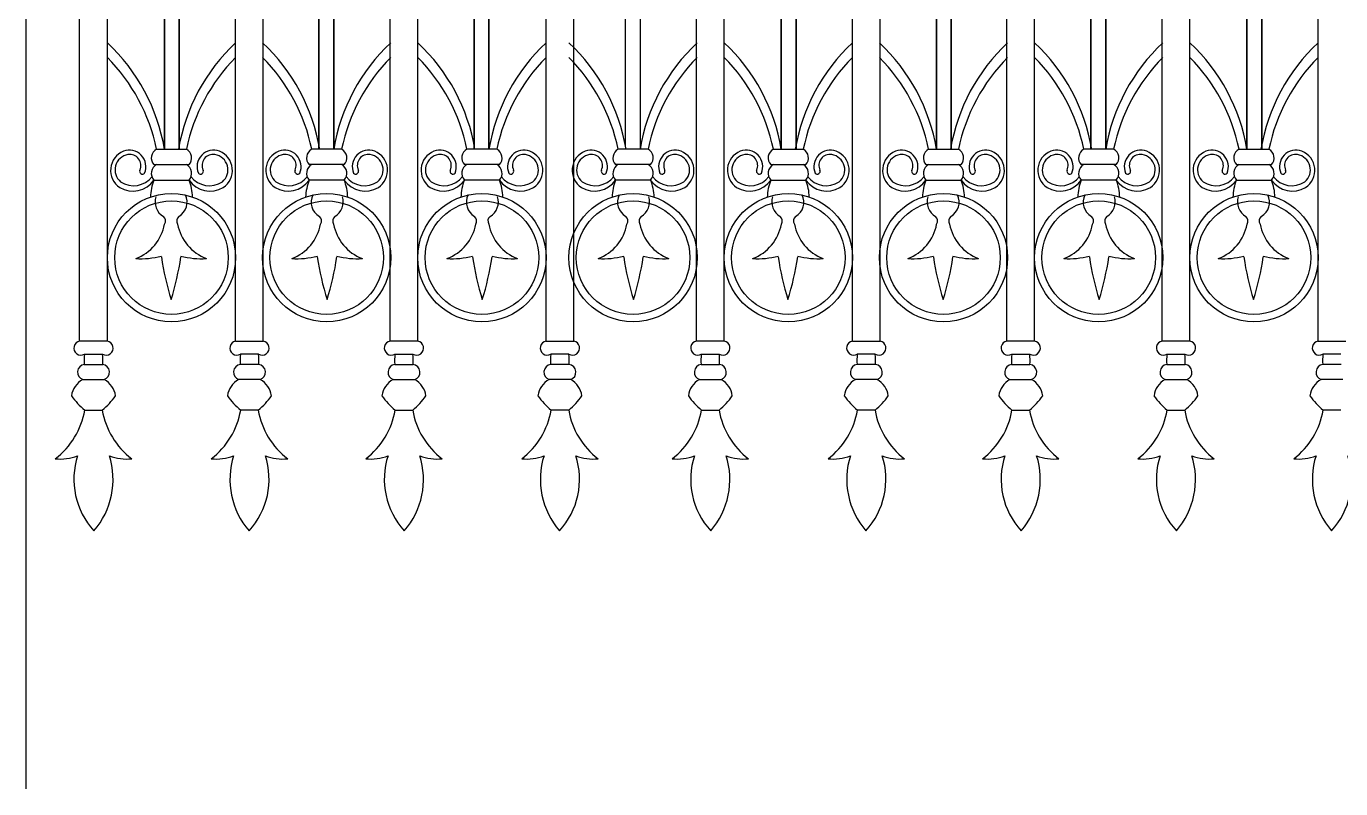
# Model space of a CAD drawing. Extents: x 2810 to 4263, y 1706 to 2808.
# Drawn here: x 2810 to 3521, y 1706 to 2119 of the extents above; entities that cross this region are included whole.
import ezdxf

# ---------------------------------------------------------------- set-up
doc = ezdxf.new("R2010")
doc.units = 0
doc.header["$LTSCALE"] = 0.85
doc.header["$MEASUREMENT"] = 0
for name, color, linetype in [('3', 3, 'CONTINUOUS'), ('4', 4, 'CONTINUOUS'), ('7', 7, 'CONTINUOUS')]:
    doc.layers.add(name, color=color, linetype=linetype)

msp = doc.modelspace()

# ---------------------------------------------------------------- linework, layer by layer
at = {"layer": '3'}
for p, q in [((2809.51, 1706.25), (2809.51, 2807.75)), ((3133.87, 2539.31), (3133.87, 2054.66)), ((3141.87, 2539.31), (3141.87, 2052.4)), ((2884.33, 2052.4), (2884.33, 2463.82)), ((2884.33, 2463.82), (2884.33, 2052.4)), ((2892.33, 2052.4), (2892.33, 2463.82)), ((2892.33, 2463.82), (2892.33, 2052.4)), ((2967.97, 2463.82), (2967.97, 2052.4)), ((2967.97, 2052.4), (2967.97, 2463.82)), ((2975.97, 2463.82), (2975.97, 2052.4)), ((2975.97, 2052.4), (2975.97, 2463.82)), ((3052.02, 2463.82), (3052.02, 2052.4)), ((3052.02, 2052.4), (3052.02, 2463.82)), ((3060.02, 2463.82), (3060.02, 2052.4)), ((3060.02, 2052.4), (3060.02, 2463.82)), ((3218.32, 2052.4), (3218.32, 2463.82)), ((3218.32, 2463.82), (3218.32, 2052.4)), ((3226.32, 2052.4), (3226.32, 2463.82)), ((3226.32, 2463.82), (3226.32, 2052.4)), ((3302.37, 2052.4), (3302.37, 2463.82)), ((3302.37, 2463.82), (3302.37, 2052.4)), ((3310.37, 2052.4), (3310.37, 2463.82)), ((3310.37, 2463.82), (3310.37, 2052.4)), ((3386.01, 2463.82), (3386.01, 2052.4)), ((3386.01, 2052.4), (3386.01, 2463.82)), ((3394.01, 2463.82), (3394.01, 2052.4)), ((3394.01, 2052.4), (3394.01, 2463.82)), ((3470.46, 2052.4), (3470.46, 2463.82)), ((3470.46, 2463.82), (3470.46, 2052.4)), ((3478.46, 2052.4), (3478.46, 2463.82)), ((3478.46, 2463.82), (3478.46, 2052.4)), ((2880.05, 2052.4), (2896.21, 2052.4)), ((2980.26, 2052.4), (2964.1, 2052.4)), ((3064.3, 2052.4), (3048.14, 2052.4)), ((3146.15, 2052.4), (3129.99, 2052.4)), ((3214.04, 2052.4), (3230.2, 2052.4)), ((3298.08, 2052.4), (3314.24, 2052.4)), ((3398.29, 2052.4), (3382.13, 2052.4)), ((3466.17, 2052.4), (3482.33, 2052.4)), ((2878.62, 2044.04), (2897.64, 2044.04)), ((2880.05, 2044.04), (2896.21, 2044.04)), ((2981.68, 2044.04), (2962.67, 2044.04)), ((2980.26, 2044.04), (2964.1, 2044.04)), ((3065.73, 2044.04), (3046.71, 2044.04)), ((3064.3, 2044.04), (3048.14, 2044.04)), ((3147.58, 2044.04), (3128.57, 2044.04)), ((3146.15, 2044.04), (3129.99, 2044.04)), ((3212.61, 2044.04), (3231.63, 2044.04)), ((3214.04, 2044.04), (3230.2, 2044.04)), ((3296.66, 2044.04), (3315.67, 2044.04)), ((3298.08, 2044.04), (3314.24, 2044.04)), ((3399.72, 2044.04), (3380.7, 2044.04)), ((3398.29, 2044.04), (3382.13, 2044.04)), ((3464.75, 2044.04), (3483.76, 2044.04)), ((3466.17, 2044.04), (3482.33, 2044.04)), ((2878.62, 2035.67), (2897.64, 2035.67)), ((2981.68, 2035.67), (2962.67, 2035.67)), ((3065.73, 2035.67), (3046.71, 2035.67)), ((3147.58, 2035.67), (3128.57, 2035.67)), ((3212.61, 2035.67), (3231.63, 2035.67)), ((3296.66, 2035.67), (3315.67, 2035.67)), ((3399.72, 2035.67), (3380.7, 2035.67)), ((3464.75, 2035.67), (3483.76, 2035.67)), ((2840.91, 1935.92), (2850.9, 1935.92)), ((2841.03, 1941.45), (2850.78, 1941.45)), ((2935.36, 1935.92), (2925.36, 1935.92)), ((2935.24, 1941.45), (2925.48, 1941.45)), ((3009, 1935.92), (3018.99, 1935.92)), ((3009.12, 1941.45), (3018.87, 1941.45)), ((3103.45, 1935.92), (3093.45, 1935.92)), ((3103.33, 1941.45), (3093.57, 1941.45)), ((3174.89, 1935.92), (3184.89, 1935.92)), ((3175.01, 1941.45), (3184.77, 1941.45)), ((3269.34, 1935.92), (3259.35, 1935.92)), ((3269.22, 1941.45), (3259.47, 1941.45)), ((3342.99, 1935.92), (3352.98, 1935.92)), ((3343.1, 1941.45), (3352.86, 1941.45)), ((3427.03, 1935.92), (3437.03, 1935.92)), ((3427.15, 1941.45), (3436.91, 1941.45)), ((3521.48, 1935.92), (3511.48, 1935.92)), ((3521.36, 1941.45), (3511.6, 1941.45)), ((2840.05, 1927.68), (2851.76, 1927.68)), ((2936.21, 1927.68), (2924.5, 1927.68)), ((3008.14, 1927.68), (3019.85, 1927.68)), ((3104.3, 1927.68), (3092.6, 1927.68)), ((3174.04, 1927.68), (3185.74, 1927.68)), ((3270.2, 1927.68), (3258.49, 1927.68)), ((3342.13, 1927.68), (3353.84, 1927.68)), ((3426.18, 1927.68), (3437.88, 1927.68)), ((3522.33, 1927.68), (3510.63, 1927.68)), ((2841.15, 1911.2), (2850.66, 1911.2)), ((2935.11, 1911.2), (2925.6, 1911.2)), ((3009.24, 1911.2), (3018.75, 1911.2)), ((3103.2, 1911.2), (3093.69, 1911.2)), ((3175.14, 1911.2), (3184.65, 1911.2)), ((3269.1, 1911.2), (3259.59, 1911.2)), ((3343.23, 1911.2), (3352.74, 1911.2)), ((3427.28, 1911.2), (3436.78, 1911.2)), ((3521.23, 1911.2), (3511.73, 1911.2))]:
    msp.add_line(p, q, dxfattribs=at)
for centre, radius in [((2888.13, 1993.7), 34.73), ((2972.18, 1993.7), 34.73), ((3056.22, 1993.7), 34.73), ((3138.07, 1993.7), 34.73), ((3222.12, 1993.7), 34.73), ((3306.16, 1993.7), 34.73), ((3390.21, 1993.7), 34.73), ((3474.25, 1993.7), 34.73), ((2888.13, 1993.7), 30.73), ((2972.18, 1993.7), 30.73), ((3056.22, 1993.7), 30.73), ((3138.07, 1993.7), 30.73), ((3222.12, 1993.7), 30.73), ((3306.16, 1993.7), 30.73), ((3390.21, 1993.7), 30.73), ((3474.25, 1993.7), 30.73)]:
    msp.add_circle(centre, radius, dxfattribs=at)
for centre, radius, start, end in [((2783.84, 2035.48), 101.91, 9.55887, 46.95195), ((2992.42, 2035.48), 101.91, 133.04805, 170.44113), ((2867.89, 2035.48), 101.91, 9.55887, 46.95195), ((3076.46, 2035.48), 101.91, 133.04805, 170.44113), ((2951.93, 2035.48), 101.91, 9.55887, 46.95195), ((3160.51, 2035.48), 101.91, 133.04805, 170.44113), ((3033.79, 2035.48), 101.91, 9.55887, 46.95195), ((3242.36, 2035.48), 101.91, 133.04805, 170.44113), ((3117.83, 2035.48), 101.91, 9.55887, 46.95195), ((3326.41, 2035.48), 101.91, 133.04805, 170.44113), ((3201.88, 2035.48), 101.91, 9.55887, 46.95195), ((3410.45, 2035.48), 101.91, 133.04805, 170.44113), ((3285.92, 2035.48), 101.91, 9.55887, 46.95195), ((3494.5, 2035.48), 101.91, 133.04805, 170.44113), ((3369.97, 2035.48), 101.91, 9.55887, 46.95195), ((3578.54, 2035.48), 101.91, 133.04805, 170.44113), ((2782.73, 2032.19), 99.4, 11.73218, 44.67935), ((2993.54, 2032.19), 99.4, 135.32065, 168.26782), ((2866.77, 2032.19), 99.4, 11.73218, 44.67935), ((3077.58, 2032.19), 99.4, 135.32065, 168.26782), ((2950.82, 2032.19), 99.4, 11.73218, 44.67935), ((3161.63, 2032.19), 99.4, 135.32065, 168.26782), ((3032.67, 2032.19), 99.4, 11.73218, 44.67935), ((3243.48, 2032.19), 99.4, 135.32065, 168.26782), ((3116.71, 2032.19), 99.4, 11.73218, 44.67935), ((3327.52, 2032.19), 99.4, 135.32065, 168.26782), ((3200.76, 2032.19), 99.4, 11.73218, 44.67935), ((3411.57, 2032.19), 99.4, 135.32065, 168.26782), ((3284.8, 2032.19), 99.4, 11.73218, 44.67935), ((3495.61, 2032.19), 99.4, 135.32065, 168.26782), ((3368.85, 2032.19), 99.4, 11.73218, 44.67935), ((3579.66, 2032.19), 99.4, 135.32065, 168.26782), ((2866.24, 2040.98), 11.08, 111.7387, 236.70561), ((2865.34, 2042.93), 8.94, 336.81192, 111.06116), ((2882.58, 2047.67), 5.37, 118.15243, 222.4921), ((2893.68, 2047.67), 5.37, 317.5079, 61.84757), ((2910.92, 2042.93), 8.94, 68.93884, 203.18808), ((2910.03, 2040.98), 11.08, 303.29439, 68.2613), ((2950.28, 2040.98), 11.08, 111.7387, 236.70561), ((2949.39, 2042.93), 8.94, 336.81192, 111.06116), ((2966.63, 2047.67), 5.37, 118.15243, 222.4921), ((2977.72, 2047.67), 5.37, 317.5079, 61.84757), ((2994.96, 2042.93), 8.94, 68.93884, 203.18808), ((2994.07, 2040.98), 11.08, 303.29439, 68.2613), ((2994.07, 2040.98), 11.08, 303.29439, 68.2613), ((3034.33, 2040.98), 11.08, 111.7387, 236.70561), ((3033.43, 2042.93), 8.94, 336.81192, 111.06116), ((3050.67, 2047.67), 5.37, 118.15243, 222.4921), ((3061.77, 2047.67), 5.37, 317.5079, 61.84757), ((3079.01, 2042.93), 8.94, 68.93884, 203.18808), ((3078.12, 2040.98), 11.08, 303.29439, 68.2613), ((3116.18, 2040.98), 11.08, 111.7387, 236.70561), ((3115.29, 2042.93), 8.94, 336.81192, 111.06116), ((3132.53, 2047.67), 5.37, 118.15243, 222.4921), ((3143.62, 2047.67), 5.37, 317.5079, 61.84757), ((3160.86, 2042.93), 8.94, 68.93884, 203.18808), ((3159.97, 2040.98), 11.08, 303.29439, 68.2613), ((3200.22, 2040.98), 11.08, 111.7387, 236.70561), ((3199.33, 2042.93), 8.94, 336.81192, 111.06116), ((3216.57, 2047.67), 5.37, 118.15243, 222.4921), ((3227.67, 2047.67), 5.37, 317.5079, 61.84757), ((3244.91, 2042.93), 8.94, 68.93884, 203.18808), ((3244.01, 2040.98), 11.08, 303.29439, 68.2613), ((3284.27, 2040.98), 11.08, 111.7387, 236.70561), ((3284.27, 2040.98), 11.08, 111.7387, 236.70561), ((3283.38, 2042.93), 8.94, 336.81192, 111.06116), ((3300.62, 2047.67), 5.37, 118.15243, 222.4921), ((3311.71, 2047.67), 5.37, 317.5079, 61.84757), ((3328.95, 2042.93), 8.94, 68.93884, 203.18808), ((3328.06, 2040.98), 11.08, 303.29439, 68.2613), ((3368.31, 2040.98), 11.08, 111.7387, 236.70561), ((3367.42, 2042.93), 8.94, 336.81192, 111.06116), ((3384.66, 2047.67), 5.37, 118.15243, 222.4921), ((3395.76, 2047.67), 5.37, 317.5079, 61.84757), ((3413, 2042.93), 8.94, 68.93884, 203.18808), ((3412.1, 2040.98), 11.08, 303.29439, 68.2613), ((3452.36, 2040.98), 11.08, 111.7387, 236.70561), ((3451.47, 2042.93), 8.94, 336.81192, 111.06116), ((3468.71, 2047.67), 5.37, 118.15243, 222.4921), ((3479.8, 2047.67), 5.37, 317.5079, 61.84757), ((3497.04, 2042.93), 8.94, 68.93884, 203.18808), ((3496.15, 2040.98), 11.08, 303.29439, 68.2613), ((2865.86, 2041.23), 8.31, 98.83803, 230.72829), ((2865.64, 2043.61), 5.93, 334.38191, 100.3184), ((2882.58, 2039.3), 5.37, 118.15243, 222.4921), ((2893.68, 2039.3), 5.37, 317.5079, 61.84757), ((2910.62, 2043.61), 5.93, 79.6816, 205.61809), ((2910.41, 2041.23), 8.31, 309.27171, 81.16197), ((2949.9, 2041.23), 8.31, 98.83803, 230.72829), ((2949.68, 2043.61), 5.93, 334.38191, 100.3184), ((2966.63, 2039.3), 5.37, 118.15243, 222.4921), ((2977.72, 2039.3), 5.37, 317.5079, 61.84757), ((2994.67, 2043.61), 5.93, 79.6816, 205.61809), ((2994.45, 2041.23), 8.31, 309.27171, 81.16197), ((3033.95, 2041.23), 8.31, 98.83803, 230.72829), ((3033.73, 2043.61), 5.93, 334.38191, 100.3184), ((3050.67, 2039.3), 5.37, 118.15243, 222.4921), ((3061.77, 2039.3), 5.37, 317.5079, 61.84757), ((3078.71, 2043.61), 5.93, 79.6816, 205.61809), ((3078.5, 2041.23), 8.31, 309.27171, 81.16197), ((3115.8, 2041.23), 8.31, 98.83803, 230.72829), ((3115.58, 2043.61), 5.93, 334.38191, 100.3184), ((3132.53, 2039.3), 5.37, 118.15243, 222.4921), ((3143.62, 2039.3), 5.37, 317.5079, 61.84757), ((3160.57, 2043.61), 5.93, 79.6816, 205.61809), ((3160.35, 2041.23), 8.31, 309.27171, 81.16197), ((3199.84, 2041.23), 8.31, 98.83803, 230.72829), ((3199.63, 2043.61), 5.93, 334.38191, 100.3184), ((3216.57, 2039.3), 5.37, 118.15243, 222.4921), ((3227.67, 2039.3), 5.37, 317.5079, 61.84757), ((3244.61, 2043.61), 5.93, 79.6816, 205.61809), ((3244.39, 2041.23), 8.31, 309.27171, 81.16197), ((3283.89, 2041.23), 8.31, 98.83803, 230.72829), ((3283.67, 2043.61), 5.93, 334.38191, 100.3184), ((3300.62, 2039.3), 5.37, 118.15243, 222.4921), ((3311.71, 2039.3), 5.37, 317.5079, 61.84757), ((3328.66, 2043.61), 5.93, 79.6816, 205.61809), ((3328.44, 2041.23), 8.31, 309.27171, 81.16197), ((3367.93, 2041.23), 8.31, 98.83803, 230.72829), ((3367.72, 2043.61), 5.93, 334.38191, 100.3184), ((3384.66, 2039.3), 5.37, 118.15243, 222.4921), ((3395.76, 2039.3), 5.37, 317.5079, 61.84757), ((3412.7, 2043.61), 5.93, 79.6816, 205.61809), ((3412.48, 2041.23), 8.31, 309.27171, 81.16197), ((3451.98, 2041.23), 8.31, 98.83803, 230.72829), ((3451.76, 2043.61), 5.93, 334.38191, 100.3184), ((3468.71, 2039.3), 5.37, 118.15243, 222.4921), ((3479.8, 2039.3), 5.37, 317.5079, 61.84757), ((3496.75, 2043.61), 5.93, 79.6816, 205.61809), ((3496.53, 2041.23), 8.31, 309.27171, 81.16197), ((2867.32, 2043.35), 13.66, 238.33915, 325.83608), ((2867.63, 2045.21), 12.57, 235.92856, 322.98476), ((2872.43, 2040.48), 1.56, 158.60259, 316.55106), ((2908.94, 2043.35), 13.66, 214.16392, 301.66085), ((2908.63, 2045.21), 12.57, 217.01524, 304.07144), ((2903.83, 2040.48), 1.56, 223.44894, 21.39741), ((2951.37, 2043.35), 13.66, 238.33915, 325.83608), ((2951.68, 2045.21), 12.57, 235.92856, 322.98476), ((2956.48, 2040.48), 1.56, 158.60259, 316.55106), ((2992.99, 2043.35), 13.66, 214.16392, 301.66085), ((2992.67, 2045.21), 12.57, 217.01524, 304.07144), ((2987.87, 2040.48), 1.56, 223.44894, 21.39741), ((3035.41, 2043.35), 13.66, 238.33915, 325.83608), ((3035.72, 2045.21), 12.57, 235.92856, 322.98476), ((3040.52, 2040.48), 1.56, 158.60259, 316.55106), ((3077.03, 2043.35), 13.66, 214.16392, 301.66085), ((3076.72, 2045.21), 12.57, 217.01524, 304.07144), ((3071.92, 2040.48), 1.56, 223.44894, 21.39741), ((3117.26, 2043.35), 13.66, 238.33915, 325.83608), ((3117.58, 2045.21), 12.57, 235.92856, 322.98476), ((3122.38, 2040.48), 1.56, 158.60259, 316.55106), ((3158.88, 2043.35), 13.66, 214.16392, 301.66085), ((3158.57, 2045.21), 12.57, 217.01524, 304.07144), ((3153.77, 2040.48), 1.56, 223.44894, 21.39741), ((3201.31, 2043.35), 13.66, 238.33915, 325.83608), ((3201.62, 2045.21), 12.57, 235.92856, 322.98476), ((3206.42, 2040.48), 1.56, 158.60259, 316.55106), ((3242.93, 2043.35), 13.66, 214.16392, 301.66085), ((3242.62, 2045.21), 12.57, 217.01524, 304.07144), ((3237.82, 2040.48), 1.56, 223.44894, 21.39741), ((3285.35, 2043.35), 13.66, 238.33915, 325.83608), ((3285.67, 2045.21), 12.57, 235.92856, 322.98476), ((3290.47, 2040.48), 1.56, 158.60259, 316.55106), ((3326.97, 2043.35), 13.66, 214.16392, 301.66085), ((3326.66, 2045.21), 12.57, 217.01524, 304.07144), ((3321.86, 2040.48), 1.56, 223.44894, 21.39741), ((3369.4, 2043.35), 13.66, 238.33915, 325.83608), ((3369.71, 2045.21), 12.57, 235.92856, 322.98476), ((3374.51, 2040.48), 1.56, 158.60259, 316.55106), ((3411.02, 2043.35), 13.66, 214.16392, 301.66085), ((3410.71, 2045.21), 12.57, 217.01524, 304.07144), ((3405.91, 2040.48), 1.56, 223.44894, 21.39741), ((3453.44, 2043.35), 13.66, 238.33915, 325.83608), ((3453.76, 2045.21), 12.57, 235.92856, 322.98476), ((3458.56, 2040.48), 1.56, 158.60259, 316.55106), ((3495.06, 2043.35), 13.66, 214.16392, 301.66085), ((3494.75, 2045.21), 12.57, 217.01524, 304.07144), ((3489.95, 2040.48), 1.56, 223.44894, 21.39741), ((2888.22, 2023.86), 9.01, 162.07559, 240.24723), ((2887.76, 2023.71), 8.81, 299.52722, 26.41156), ((2972.54, 2023.71), 8.81, 153.58844, 240.47278), ((2972.09, 2023.86), 9.01, 299.75277, 17.92441), ((3056.59, 2023.71), 8.81, 153.58844, 240.47278), ((3056.14, 2023.86), 9.01, 299.75277, 17.92441), ((3138.44, 2023.71), 8.81, 153.58844, 240.47278), ((3137.99, 2023.86), 9.01, 299.75277, 17.92441), ((3222.2, 2023.86), 9.01, 162.07559, 240.24723), ((3221.75, 2023.71), 8.81, 299.52722, 26.41156), ((3306.25, 2023.86), 9.01, 162.07559, 240.24723), ((3305.8, 2023.71), 8.81, 299.52722, 26.41156), ((3390.58, 2023.71), 8.81, 153.58844, 240.47278), ((3390.12, 2023.86), 9.01, 299.75277, 17.92441), ((3474.34, 2023.86), 9.01, 162.07559, 240.24723), ((3473.89, 2023.71), 8.81, 299.52722, 26.41156), ((2881.62, 2013.57), 3.26, 328.59197, 49.36437), ((2894.23, 2013.57), 3.26, 130.63563, 211.40803), ((2966.08, 2013.57), 3.26, 328.59197, 49.36437), ((2978.69, 2013.57), 3.26, 130.63563, 211.40803), ((3050.12, 2013.57), 3.26, 328.59197, 49.36437), ((3062.73, 2013.57), 3.26, 130.63563, 211.40803), ((3131.98, 2013.57), 3.26, 328.59197, 49.36437), ((3144.58, 2013.57), 3.26, 130.63563, 211.40803), ((3215.61, 2013.57), 3.26, 328.59197, 49.36437), ((3228.22, 2013.57), 3.26, 130.63563, 211.40803), ((3299.65, 2013.57), 3.26, 328.59197, 49.36437), ((3312.26, 2013.57), 3.26, 130.63563, 211.40803), ((3384.11, 2013.57), 3.26, 328.59197, 49.36437), ((3396.72, 2013.57), 3.26, 130.63563, 211.40803), ((3467.74, 2013.57), 3.26, 328.59197, 49.36437), ((3480.35, 2013.57), 3.26, 130.63563, 211.40803), ((2860.13, 2016.29), 24.67, 290.54373, 349.67821), ((2915.72, 2016.29), 24.67, 190.32179, 249.45627), ((2944.59, 2016.29), 24.67, 290.54373, 349.67821), ((3000.17, 2016.29), 24.67, 190.32179, 249.45627), ((3028.64, 2016.29), 24.67, 290.54373, 349.67821), ((3084.22, 2016.29), 24.67, 190.32179, 249.45627), ((3110.49, 2016.29), 24.67, 290.54373, 349.67821), ((3166.07, 2016.29), 24.67, 190.32179, 249.45627), ((3194.12, 2016.29), 24.67, 290.54373, 349.67821), ((3249.7, 2016.29), 24.67, 190.32179, 249.45627), ((3278.17, 2016.29), 24.67, 290.54373, 349.67821), ((3333.75, 2016.29), 24.67, 190.32179, 249.45627), ((3362.63, 2016.29), 24.67, 290.54373, 349.67821), ((3418.21, 2016.29), 24.67, 190.32179, 249.45627), ((3446.26, 2016.29), 24.67, 290.54373, 349.67821), ((3501.84, 2016.29), 24.67, 190.32179, 249.45627), ((2871.43, 2038.9), 45.79, 266.69614, 284.17785), ((3035.72, 2016.93), 154.78, 188.49659, 197.26854), ((2740.13, 2016.93), 154.78, 342.73146, 351.50341), ((2904.42, 2038.9), 45.79, 255.82215, 273.30386), ((2955.89, 2038.9), 45.79, 266.69614, 284.17785), ((3120.18, 2016.93), 154.78, 188.49659, 197.26854), ((2824.58, 2016.93), 154.78, 342.73146, 351.50341), ((2988.88, 2038.9), 45.79, 255.82215, 273.30386), ((3039.93, 2038.9), 45.79, 266.69614, 284.17785), ((3204.23, 2016.93), 154.78, 188.49659, 197.26854), ((2908.63, 2016.93), 154.78, 342.73146, 351.50341), ((3072.92, 2038.9), 45.79, 255.82215, 273.30386), ((3121.79, 2038.9), 45.79, 266.69614, 284.17785), ((3286.08, 2016.93), 154.78, 188.49659, 197.26854), ((2990.48, 2016.93), 154.78, 342.73146, 351.50341), ((3154.77, 2038.9), 45.79, 255.82215, 273.30386), ((3205.42, 2038.9), 45.79, 266.69614, 284.17785), ((3369.71, 2016.93), 154.78, 188.49659, 197.26854), ((3074.11, 2016.93), 154.78, 342.73146, 351.50341), ((3238.41, 2038.9), 45.79, 255.82215, 273.30386), ((3289.46, 2038.9), 45.79, 266.69614, 284.17785), ((3453.76, 2016.93), 154.78, 188.49659, 197.26854), ((3158.16, 2016.93), 154.78, 342.73146, 351.50341), ((3322.45, 2038.9), 45.79, 255.82215, 273.30386), ((3373.92, 2038.9), 45.79, 266.69614, 284.17785), ((3538.22, 2016.93), 154.78, 188.49659, 197.26854), ((3242.62, 2016.93), 154.78, 342.73146, 351.50341), ((3406.91, 2038.9), 45.79, 255.82215, 273.30386), ((3457.55, 2038.9), 45.79, 266.69614, 284.17785), ((3621.85, 2016.93), 154.78, 188.49659, 197.26854), ((3326.25, 2016.93), 154.78, 342.73146, 351.50341), ((3490.54, 2038.9), 45.79, 255.82215, 273.30386)]:
    msp.add_arc(centre, radius, start, end, dxfattribs=at)
at = {"layer": '4'}
for p, q in [((2838.41, 1948.55), (2838.41, 2224.73)), ((2853.41, 1948.55), (2853.41, 2224.73)), ((2922.86, 1948.55), (2922.86, 2224.73)), ((2937.86, 1948.55), (2937.86, 2224.73)), ((3006.5, 1948.55), (3006.5, 2224.73)), ((3021.5, 1948.55), (3021.5, 2224.73)), ((3090.95, 1948.55), (3090.95, 2224.73)), ((3105.95, 1948.55), (3105.95, 2224.73)), ((3172.39, 1948.55), (3172.39, 2224.73)), ((3187.39, 1948.55), (3187.39, 2224.73)), ((3256.84, 1948.55), (3256.84, 2224.73)), ((3271.84, 1948.55), (3271.84, 2224.73)), ((3340.48, 1948.55), (3340.48, 2224.73)), ((3355.48, 1948.55), (3355.48, 2224.73)), ((3424.53, 1948.55), (3424.53, 2224.73)), ((3439.53, 1948.55), (3439.53, 2224.73)), ((3508.98, 1948.55), (3508.98, 2224.73))]:
    msp.add_line(p, q, dxfattribs=at)
for centre, radius, start, end in [((2904.58, 2025.57), 27.85, 158.72137, 178.07795), ((2871.68, 2025.57), 27.85, 1.92205, 21.27863), ((2988.62, 2025.57), 27.85, 158.72137, 178.07795), ((2955.73, 2025.57), 27.85, 1.92205, 21.27863), ((3072.67, 2025.57), 27.85, 158.72137, 178.07795), ((3039.77, 2025.57), 27.85, 1.92205, 21.27863), ((3154.52, 2025.57), 27.85, 158.72137, 178.07795), ((3121.63, 2025.57), 27.85, 1.92205, 21.27863), ((3238.57, 2025.57), 27.85, 158.72137, 178.07795), ((3205.67, 2025.57), 27.85, 1.92205, 21.27863), ((3322.61, 2025.57), 27.85, 158.72137, 178.07795), ((3289.72, 2025.57), 27.85, 1.92205, 21.27863), ((3406.66, 2025.57), 27.85, 158.72137, 178.07795), ((3373.76, 2025.57), 27.85, 1.92205, 21.27863), ((3490.7, 2025.57), 27.85, 158.72137, 178.07795), ((3457.81, 2025.57), 27.85, 1.92205, 21.27863), ((2839.11, 1944.77), 3.84, 100.53577, 300.02028), ((2852.7, 1944.77), 3.84, 239.97972, 79.46423), ((2923.56, 1944.77), 3.84, 100.53577, 300.02028), ((2937.16, 1944.77), 3.84, 239.97972, 79.46423), ((3007.2, 1944.77), 3.84, 100.53577, 300.02028), ((3020.79, 1944.77), 3.84, 239.97972, 79.46423), ((3091.65, 1944.77), 3.84, 100.53577, 300.02028), ((3105.25, 1944.77), 3.84, 239.97972, 79.46423), ((3173.09, 1944.77), 3.84, 100.53577, 300.02028), ((3186.69, 1944.77), 3.84, 239.97972, 79.46423), ((3257.55, 1944.77), 3.84, 100.53577, 300.02028), ((3271.14, 1944.77), 3.84, 239.97972, 79.46423), ((3341.19, 1944.77), 3.84, 100.53577, 300.02028), ((3354.78, 1944.77), 3.84, 239.97972, 79.46423), ((3425.23, 1944.77), 3.84, 100.53577, 300.02028), ((3438.83, 1944.77), 3.84, 239.97972, 79.46423), ((3509.68, 1944.77), 3.84, 100.53577, 300.02028), ((2841.54, 1931.69), 4.28, 98.53973, 249.63495), ((2874.59, 1937.96), 33.75, 174.0571, 183.4698), ((2817.22, 1937.96), 33.75, 356.5302, 5.9429), ((2850.27, 1931.69), 4.28, 290.36505, 81.46027), ((2925.99, 1931.69), 4.28, 98.53973, 249.63495), ((2959.04, 1937.96), 33.75, 174.0571, 183.4698), ((2901.67, 1937.96), 33.75, 356.5302, 5.9429), ((2934.72, 1931.69), 4.28, 290.36505, 81.46027), ((3009.63, 1931.69), 4.28, 98.53973, 249.63495), ((3042.68, 1937.96), 33.75, 174.0571, 183.4698), ((2985.31, 1937.96), 33.75, 356.5302, 5.9429), ((3018.36, 1931.69), 4.28, 290.36505, 81.46027), ((3094.08, 1931.69), 4.28, 98.53973, 249.63495), ((3127.13, 1937.96), 33.75, 174.0571, 183.4698), ((3069.76, 1937.96), 33.75, 356.5302, 5.9429), ((3102.81, 1931.69), 4.28, 290.36505, 81.46027), ((3175.53, 1931.69), 4.28, 98.53973, 249.63495), ((3208.58, 1937.96), 33.75, 174.0571, 183.4698), ((3151.21, 1937.96), 33.75, 356.5302, 5.9429), ((3184.26, 1931.69), 4.28, 290.36505, 81.46027), ((3259.98, 1931.69), 4.28, 98.53973, 249.63495), ((3293.03, 1937.96), 33.75, 174.0571, 183.4698), ((3235.66, 1937.96), 33.75, 356.5302, 5.9429), ((3268.71, 1931.69), 4.28, 290.36505, 81.46027), ((3343.62, 1931.69), 4.28, 98.53973, 249.63495), ((3376.67, 1937.96), 33.75, 174.0571, 183.4698), ((3319.3, 1937.96), 33.75, 356.5302, 5.9429), ((3352.35, 1931.69), 4.28, 290.36505, 81.46027), ((3427.67, 1931.69), 4.28, 98.53973, 249.63495), ((3460.71, 1937.96), 33.75, 174.0571, 183.4698), ((3403.34, 1937.96), 33.75, 356.5302, 5.9429), ((3436.39, 1931.69), 4.28, 290.36505, 81.46027), ((3512.12, 1931.69), 4.28, 98.53973, 249.63495), ((3545.17, 1937.96), 33.75, 174.0571, 183.4698), ((2845.43, 1917.5), 11.51, 117.87267, 173.07787), ((2846.38, 1917.5), 11.51, 6.92213, 62.12733), ((2929.89, 1917.5), 11.51, 117.87267, 173.07787), ((2930.83, 1917.5), 11.51, 6.92213, 62.12733), ((3013.52, 1917.5), 11.51, 117.87267, 173.07787), ((3014.47, 1917.5), 11.51, 6.92213, 62.12733), ((3097.98, 1917.5), 11.51, 117.87267, 173.07787), ((3098.92, 1917.5), 11.51, 6.92213, 62.12733), ((3179.42, 1917.5), 11.51, 117.87267, 173.07787), ((3180.36, 1917.5), 11.51, 6.92213, 62.12733), ((3263.87, 1917.5), 11.51, 117.87267, 173.07787), ((3264.82, 1917.5), 11.51, 6.92213, 62.12733), ((3347.51, 1917.5), 11.51, 117.87267, 173.07787), ((3348.45, 1917.5), 11.51, 6.92213, 62.12733), ((3431.56, 1917.5), 11.51, 117.87267, 173.07787), ((3432.5, 1917.5), 11.51, 6.92213, 62.12733), ((3516.01, 1917.5), 11.51, 117.87267, 173.07787), ((2864.49, 1940.05), 37.1, 214.76518, 231.02749), ((2827.32, 1940.05), 37.1, 308.97251, 325.23482), ((2948.94, 1940.05), 37.1, 214.76518, 231.02749), ((2911.78, 1940.05), 37.1, 308.97251, 325.23482), ((3032.58, 1940.05), 37.1, 214.76518, 231.02749), ((2995.41, 1940.05), 37.1, 308.97251, 325.23482), ((3117.03, 1940.05), 37.1, 214.76518, 231.02749), ((3079.87, 1940.05), 37.1, 308.97251, 325.23482), ((3198.47, 1940.05), 37.1, 214.76518, 231.02749), ((3161.31, 1940.05), 37.1, 308.97251, 325.23482), ((3282.93, 1940.05), 37.1, 214.76518, 231.02749), ((3245.76, 1940.05), 37.1, 308.97251, 325.23482), ((3366.56, 1940.05), 37.1, 214.76518, 231.02749), ((3329.4, 1940.05), 37.1, 308.97251, 325.23482), ((3450.61, 1940.05), 37.1, 214.76518, 231.02749), ((3413.45, 1940.05), 37.1, 308.97251, 325.23482), ((3535.06, 1940.05), 37.1, 214.76518, 231.02749), ((2799.84, 1918.18), 41.9, 307.27812, 350.41295), ((2891.97, 1918.18), 41.9, 189.58705, 232.72188), ((2884.29, 1918.18), 41.9, 307.27812, 350.41295), ((2976.42, 1918.18), 41.9, 189.58705, 232.72188), ((2967.93, 1918.18), 41.9, 307.27812, 350.41295), ((3060.06, 1918.18), 41.9, 189.58705, 232.72188), ((3052.38, 1918.18), 41.9, 307.27812, 350.41295), ((3144.51, 1918.18), 41.9, 189.58705, 232.72188), ((3133.83, 1918.18), 41.9, 307.27812, 350.41295), ((3225.96, 1918.18), 41.9, 189.58705, 232.72188), ((3218.28, 1918.18), 41.9, 307.27812, 350.41295), ((3310.41, 1918.18), 41.9, 189.58705, 232.72188), ((3301.92, 1918.18), 41.9, 307.27812, 350.41295), ((3394.05, 1918.18), 41.9, 189.58705, 232.72188), ((3385.97, 1918.18), 41.9, 307.27812, 350.41295), ((3478.09, 1918.18), 41.9, 189.58705, 232.72188), ((3470.42, 1918.18), 41.9, 307.27812, 350.41295), ((2827.97, 1909.86), 25.17, 263.73244, 291.78859), ((2876.57, 1873.73), 41.29, 161.98964, 222.4537), ((2814.05, 1873.66), 42.44, 319.05934, 17.59374), ((2863.85, 1909.86), 25.17, 248.21141, 276.26756), ((2912.42, 1909.86), 25.17, 263.73244, 291.78859), ((2962.21, 1873.66), 42.44, 162.40626, 220.94066), ((2899.69, 1873.73), 41.29, 317.5463, 18.01036), ((2948.3, 1909.86), 25.17, 248.21141, 276.26756), ((2996.06, 1909.86), 25.17, 263.73244, 291.78859), ((3044.66, 1873.73), 41.29, 161.98964, 222.4537), ((2982.14, 1873.66), 42.44, 319.05934, 17.59374), ((3031.94, 1909.86), 25.17, 248.21141, 276.26756), ((3080.51, 1909.86), 25.17, 263.73244, 291.78859), ((3130.3, 1873.66), 42.44, 162.40626, 220.94066), ((3067.78, 1873.73), 41.29, 317.5463, 18.01036), ((3116.39, 1909.86), 25.17, 248.21141, 276.26756), ((3161.95, 1909.86), 25.17, 263.73244, 291.78859), ((3210.56, 1873.73), 41.29, 161.98964, 222.4537), ((3148.04, 1873.66), 42.44, 319.05934, 17.59374), ((3197.83, 1909.86), 25.17, 248.21141, 276.26756), ((3246.4, 1909.86), 25.17, 263.73244, 291.78859), ((3296.2, 1873.66), 42.44, 162.40626, 220.94066), ((3233.68, 1873.73), 41.29, 317.5463, 18.01036), ((3282.28, 1909.86), 25.17, 248.21141, 276.26756), ((3330.04, 1909.86), 25.17, 263.73244, 291.78859), ((3378.65, 1873.73), 41.29, 161.98964, 222.4537), ((3316.13, 1873.66), 42.44, 319.05934, 17.59374), ((3365.92, 1909.86), 25.17, 248.21141, 276.26756), ((3414.09, 1909.86), 25.17, 263.73244, 291.78859), ((3462.7, 1873.73), 41.29, 161.98964, 222.4537), ((3400.17, 1873.66), 42.44, 319.05934, 17.59374), ((3449.97, 1909.86), 25.17, 248.21141, 276.26756), ((3498.54, 1909.86), 25.17, 263.73244, 291.78859), ((3548.33, 1873.66), 42.44, 162.40626, 220.94066), ((3485.81, 1873.73), 41.29, 317.5463, 18.01036)]:
    msp.add_arc(centre, radius, start, end, dxfattribs=at)
at = {"layer": '7'}
for p, q in [((2853.41, 1948.55), (2838.41, 1948.55)), ((2922.86, 1948.55), (2937.86, 1948.55)), ((3021.5, 1948.55), (3006.5, 1948.55)), ((3090.95, 1948.55), (3105.95, 1948.55)), ((3187.39, 1948.55), (3172.39, 1948.55)), ((3256.84, 1948.55), (3271.84, 1948.55)), ((3355.48, 1948.55), (3340.48, 1948.55)), ((3439.53, 1948.55), (3424.53, 1948.55)), ((3508.98, 1948.55), (3523.98, 1948.55))]:
    msp.add_line(p, q, dxfattribs=at)

doc.saveas('drawing.dxf')
